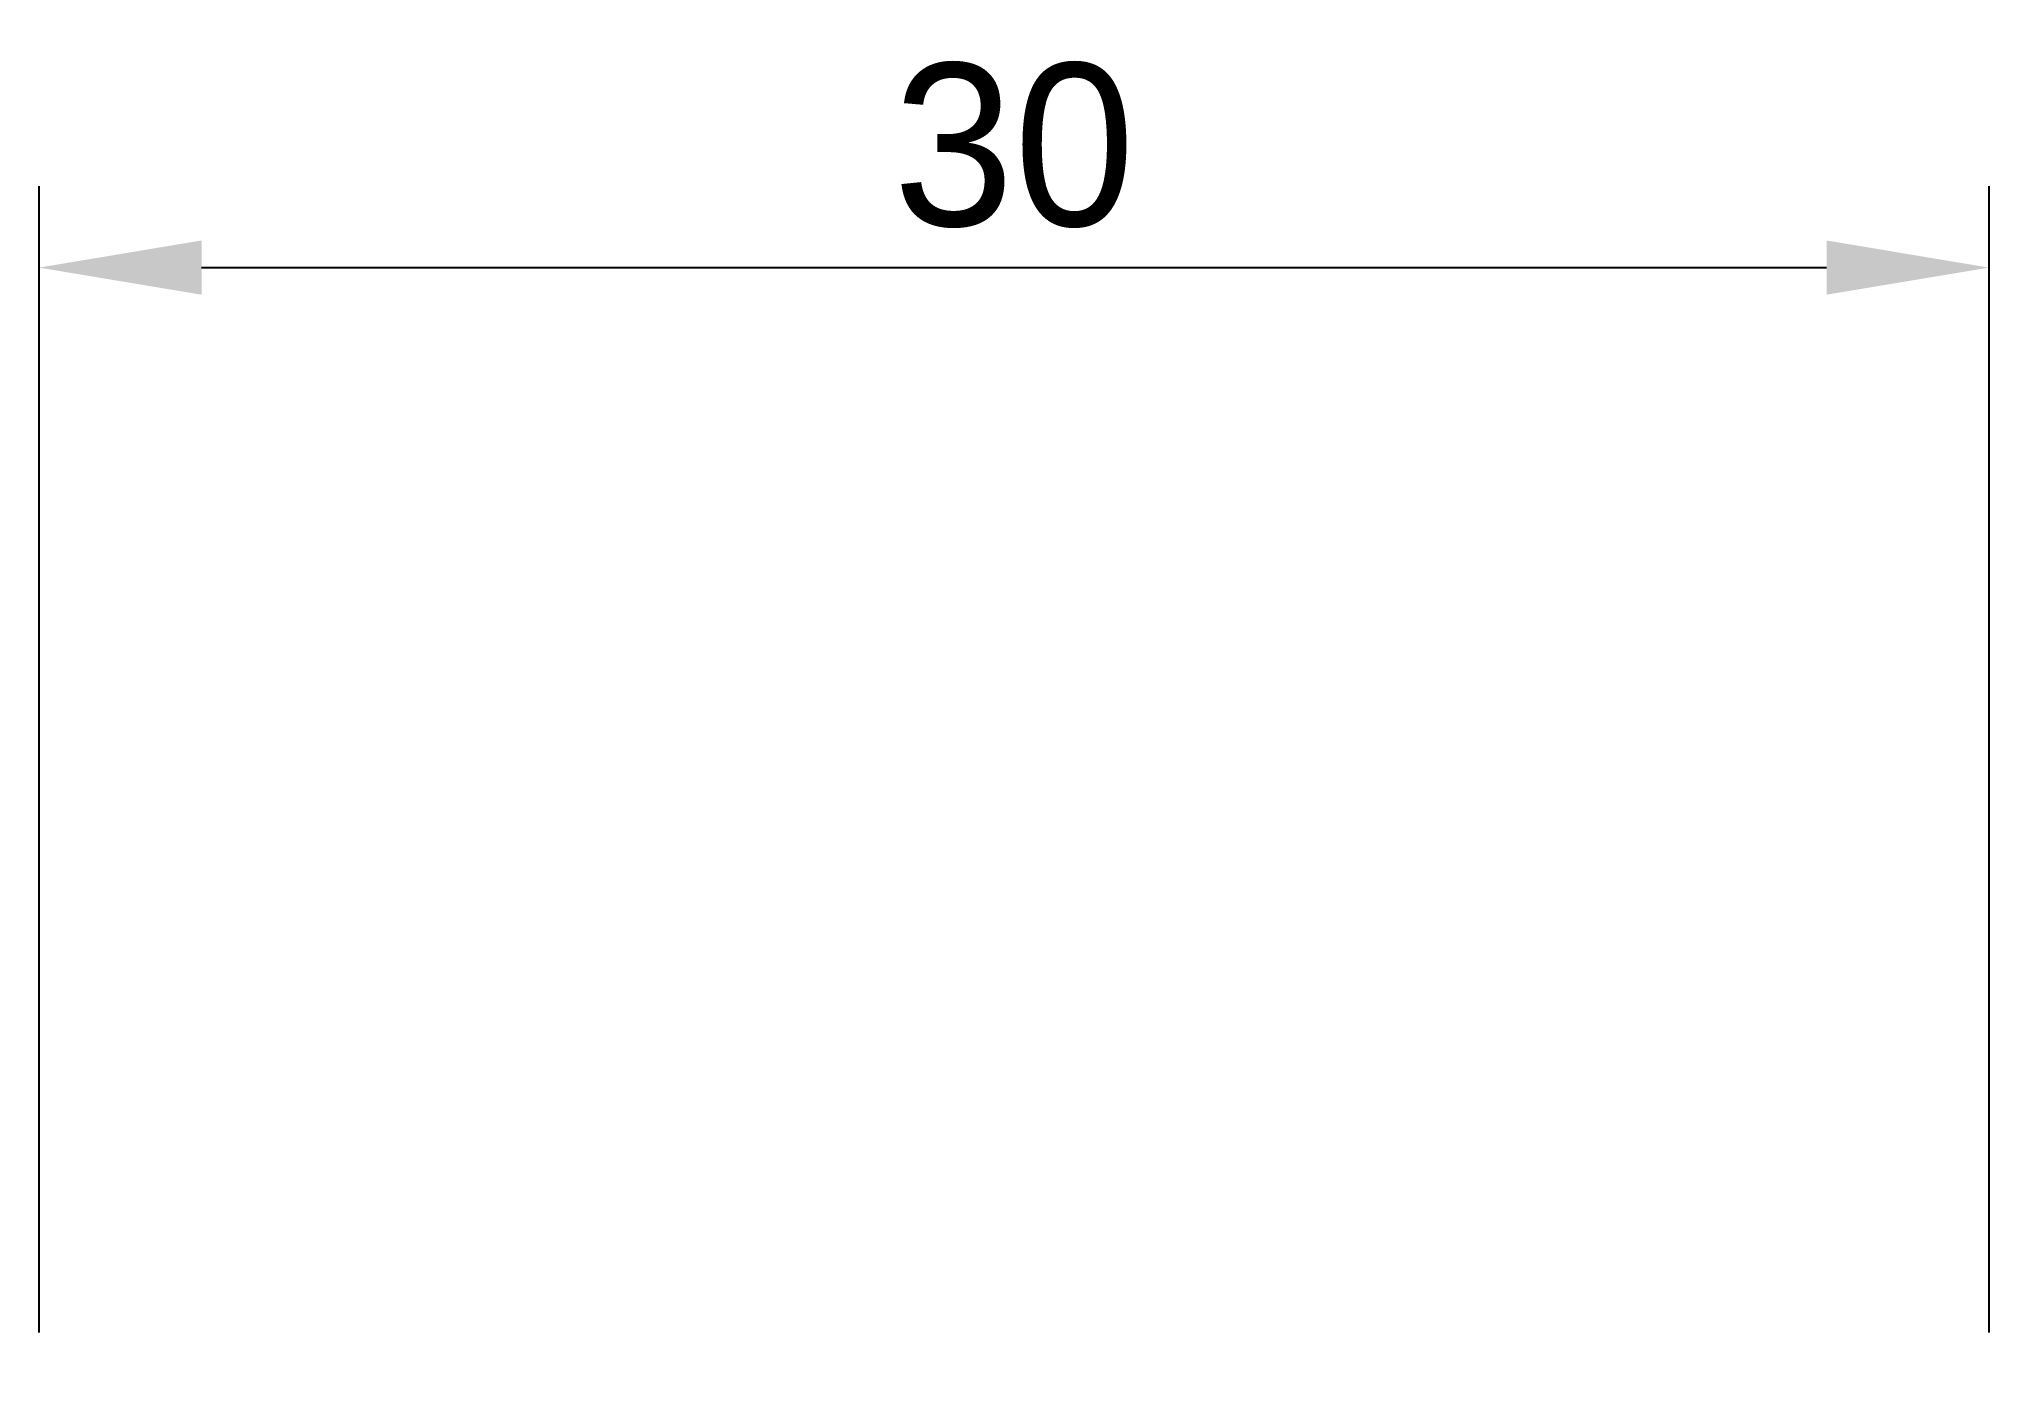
# Model space of a CAD drawing. Header units: millimetres. Extents: x 35 to 65, y 25 to 45.5.
import ezdxf

# ---------------------------------------------------------------- set-up
doc = ezdxf.new("R2010")
doc.units = ezdxf.units.MM
doc.layers.get('0').update_dxf_attribs({"lineweight": 25})
doc.dimstyles.new('QCADDimStyle', dxfattribs={"dimtxt": 2.5, "dimasz": 2.5, "dimexe": 1.25, "dimexo": 0.625, "dimtad": 1, "dimtoh": 1, "dimdec": 4, "dimdsep": 46, "dimtxsty": 'Standard', "dimcen": 0.09, "dimadec": 0, "dimazin": 2, "dimtfac": 1, "dimtdec": 4, "dimtofl": 0, "dimtmove": 2, "dimatfit": 3, "dimfxl": 1, "dimtolj": 1, "dimtzin": 0, "dimarcsym": 0})

# ---------------------------------------------------------------- blocks, each defined once
blk = doc.blocks.new('*D0')
at = {"color": 0, "lineweight": -2, "transparency": 16777216}
for p, q in [((35, 25.625), (35, 43.25)), ((65, 25.625), (65, 43.25)), ((37.5, 42), (62.5, 42))]:
    blk.add_line(p, q, dxfattribs=at)
at = {"color": 0, "transparency": 16777216}
for points in [[(37.5, 42.417), (37.5, 41.583), (35, 42)], [(62.5, 42.417), (62.5, 41.583), (65, 42)]]:
    blk.add_solid(points, dxfattribs=at)
at = {"layer": 'Defpoints', "color": 0, "transparency": 16777216}
for p in [(65, 42), (35, 25), (65, 25)]:
    blk.add_point(p, dxfattribs=at)
at = {"color": 0, "transparency": 16777216, "insert": (50, 43.875), "char_height": 2.5, "attachment_point": 5}
blk.add_mtext('\\A1;30', dxfattribs=at)

msp = doc.modelspace()

# ---------------------------------------------------------------- dimensions: what is measured, and where the dimension line sits
dim = msp.add_linear_dim(base=(65, 42), p1=(35, 25), p2=(65, 25), dimstyle='QCADDimStyle')
dim.commit()
dim.dimension.update_dxf_attribs({"geometry": '*D0', "text_midpoint": (50, 43.875)})

doc.saveas('drawing.dxf')
